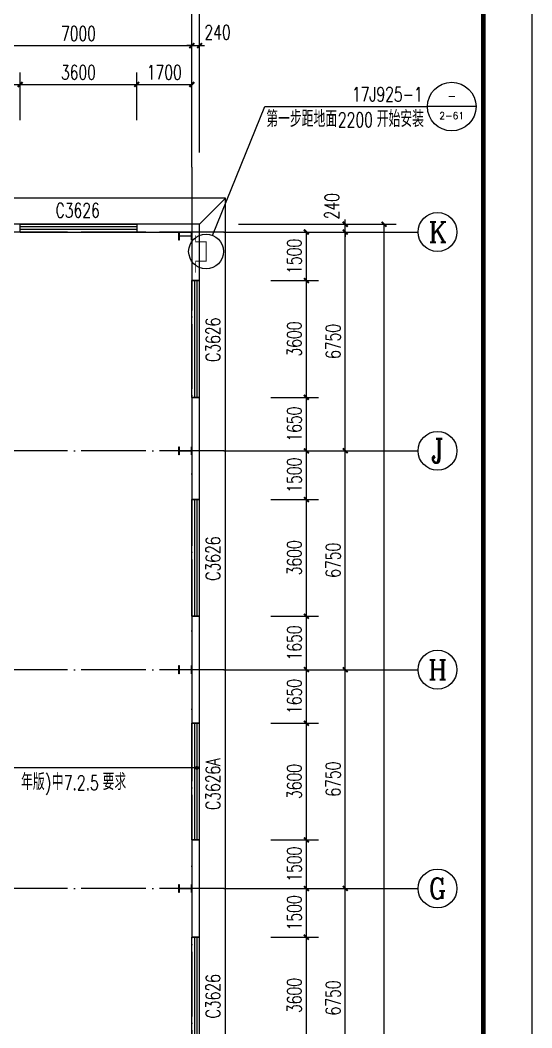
# Model space of a CAD drawing. Extents: x 1840316 to 2045362, y 17308253 to 17931430.
# Drawn here: x 2029562 to 2045362, y 17791151 to 17822234 of the extents above; entities that cross this region are included whole.
import ezdxf
from ezdxf.enums import TextEntityAlignment as Align

# ---------------------------------------------------------------- set-up
doc = ezdxf.new("R2010")
doc.units = 0
doc.header["$LTSCALE"] = 1000
doc.header["$MEASUREMENT"] = 0
doc.linetypes.add('DOTE', pattern=[2.42, 2, -0.2, 0.02, -0.2])
doc.layers.get('Defpoints').update_dxf_attribs({"color": 250})
for name, color, linetype in [('AXIS_TEXT', 7, 'Continuous'), ('AXIS_内部', 151, 'Continuous'), ('AXIS_外部', 171, 'Continuous'), ('COLUMN', 2, 'Continuous'), ('DIM_IDEN', 171, 'Continuous'), ('DIM_LEAD', 145, 'Continuous'), ('DOTE', 1, 'DOTE'), ('GROUND', 150, 'Continuous'), ('PUB_TEXT', 7, 'Continuous'), ('TK', 4, 'Continuous'), ('WALL-PARAPET', 6, 'Continuous'), ('WINDOW', 140, 'Continuous'), ('WINDOW_TEXT', 7, 'Continuous')]:
    doc.layers.add(name, color=color, linetype=linetype)
doc.styles.add('_TCH_AXIS', font='COMPLEX', dxfattribs={"bigfont": 'GBCBIG'})
doc.styles.add('_TCH_DIM', font='SIMPLEX', dxfattribs={"bigfont": 'GBCBIG'})
doc.styles.add('_TCH_DIM_T3', font='SIMPLEX', dxfattribs={"width": 0.705882, "bigfont": 'GBCBIG'})
doc.styles.add('_TCH_LABEL', font='COMPLEX', dxfattribs={"bigfont": 'GBCBIG'})
doc.styles.add('_TCH_WINDOW', font='SIMPLEX', dxfattribs={"height": 3.5, "bigfont": 'GBCBIG'})
doc.styles.add('COMPLEX', font='COMPLEX')
doc.dimstyles.new('_TCH_ARCH&&150', dxfattribs={"dimtxt": 446.25, "dimasz": 150, "dimexe": 375, "dimexo": 450, "dimgap": 150, "dimtad": 1, "dimdec": 0, "dimzin": 0, "dimdsep": 46, "dimtxsty": '_TCH_DIM_T3', "dimblk": 'ARCHTICK', "dimcen": 0.09, "dimclrt": 7, "dimazin": 2, "dimtfac": 1, "dimtdec": 0, "dimtix": 1, "dimtmove": 2, "dimatfit": 3, "dimfxl": 0, "dimtolj": 1, "dimtzin": 0, "dimarcsym": 0})

# ---------------------------------------------------------------- blocks, each defined once
blk = doc.blocks.new('A$C3ACC4A1C')
at = {"layer": 'COLUMN'}
h = blk.add_hatch(color=256, dxfattribs=at)
h.paths.add_polyline_path([(125, 400), (0, 400), (0, 388), (120, 388), (120, 200), (125, 200)])
h.paths.add_polyline_path([(250, 400), (125, 400), (125, 200), (130, 200), (130, 388), (250, 388)])
h.paths.add_polyline_path([(250, 12), (130, 12), (130, 200), (125, 200), (125, 0), (250, 0)])
h.paths.add_polyline_path([(125, 200), (120, 200), (120, 12), (0, 12), (0, 0), (125, 0)])
blk.add_lwpolyline([(0, 0), (0, 12), (120, 12), (120, 388), (0, 388), (0, 400), (250, 400), (250, 388), (130, 388), (130, 12), (250, 12), (250, 0)], close=True, dxfattribs=at)
blk = doc.blocks.new('GeYuanFrame_67757216', base_point=(18.76, 4.34))
at = {"layer": 'TK'}
blk.add_line((43.76, 414.34), (676.76, 414.34), dxfattribs=at)
blk.add_lwpolyline([(18.76, 424.34), (686.76, 424.34), (686.76, 4.34), (18.76, 4.34), (18.76, 424.34)], dxfattribs=at)
at = {"layer": 'TK', "const_width": 1}
blk.add_lwpolyline([(676.76, 414.34), (43.76, 414.34), (43.76, 14.34), (676.76, 14.34)], close=True, dxfattribs=at)
blk = doc.blocks.new('_ArchTick')
at = {"color": 0, "linetype": 'ByBlock', "const_width": 0.4}
blk.add_lwpolyline([(-0.5, -0.5), (0.5, 0.5)], dxfattribs=at)
blk = doc.blocks.new('*D113')
at = {"layer": 'AXIS_内部', "color": 0, "lineweight": -2}
for p, q in [((2033162, 17819149), (2033162, 17820624)), ((2034862, 17819149), (2034862, 17820624)), ((2033162, 17820249), (2034862, 17820249))]:
    blk.add_line(p, q, dxfattribs=at)
at = {"layer": 'Defpoints', "color": 0}
for p in [(2034862, 17820249), (2033162, 17818699), (2034862, 17818699)]:
    blk.add_point(p, dxfattribs=at)
at = {"layer": 'AXIS_内部', "color": 0, "lineweight": -2, "xscale": 150, "yscale": 150, "zscale": 150, "rotation": 180}
blk.add_blockref('_ArchTick', (2033162, 17820249), dxfattribs=at)
at = {"layer": 'AXIS_内部', "color": 0, "lineweight": -2, "xscale": 150, "yscale": 150, "zscale": 150}
blk.add_blockref('_ArchTick', (2034862, 17820249), dxfattribs=at)
at = {"layer": 'AXIS_内部', "color": 7, "insert": (2034012, 17820622), "char_height": 446.2, "attachment_point": 5, "style": '_TCH_DIM_T3'}
blk.add_mtext('\\A1;1700', dxfattribs=at)
blk = doc.blocks.new('*D114')
at = {"layer": 'AXIS_内部', "color": 0, "lineweight": -2}
for p, q in [((2029562, 17819149), (2029562, 17820624)), ((2033162, 17819149), (2033162, 17820624)), ((2029562, 17820249), (2033162, 17820249))]:
    blk.add_line(p, q, dxfattribs=at)
at = {"layer": 'Defpoints', "color": 0}
for p in [(2033162, 17820249), (2029562, 17818699), (2033162, 17818699)]:
    blk.add_point(p, dxfattribs=at)
at = {"layer": 'AXIS_内部', "color": 0, "lineweight": -2, "xscale": 150, "yscale": 150, "zscale": 150, "rotation": 180}
blk.add_blockref('_ArchTick', (2029562, 17820249), dxfattribs=at)
at = {"layer": 'AXIS_内部', "color": 0, "lineweight": -2, "xscale": 150, "yscale": 150, "zscale": 150}
blk.add_blockref('_ArchTick', (2033162, 17820249), dxfattribs=at)
at = {"layer": 'AXIS_内部', "color": 7, "insert": (2031362, 17820622), "char_height": 446.2, "attachment_point": 5, "style": '_TCH_DIM_T3'}
blk.add_mtext('\\A1;3600', dxfattribs=at)
blk = doc.blocks.new('*D115')
at = {"layer": 'AXIS_内部', "color": 0, "lineweight": -2}
for p, q in [((2027862, 17819149), (2027862, 17820624)), ((2029562, 17819149), (2029562, 17820624)), ((2027862, 17820249), (2029562, 17820249))]:
    blk.add_line(p, q, dxfattribs=at)
at = {"layer": 'Defpoints', "color": 0}
for p in [(2029562, 17820249), (2027862, 17818699), (2029562, 17818699)]:
    blk.add_point(p, dxfattribs=at)
at = {"layer": 'AXIS_内部', "color": 0, "lineweight": -2, "xscale": 150, "yscale": 150, "zscale": 150, "rotation": 180}
blk.add_blockref('_ArchTick', (2027862, 17820249), dxfattribs=at)
at = {"layer": 'AXIS_内部', "color": 0, "lineweight": -2, "xscale": 150, "yscale": 150, "zscale": 150}
blk.add_blockref('_ArchTick', (2029562, 17820249), dxfattribs=at)
at = {"layer": 'AXIS_内部', "color": 7, "insert": (2028712, 17820622), "char_height": 446.2, "attachment_point": 5, "style": '_TCH_DIM_T3'}
blk.add_mtext('\\A1;1700', dxfattribs=at)
blk = doc.blocks.new('*D153')
at = {"layer": 'AXIS_内部', "color": 0, "lineweight": -2}
for p, q in [((2037300, 17793949), (2038775, 17793949)), ((2038400, 17790349), (2038400, 17793949)), ((2037300, 17790349), (2038775, 17790349))]:
    blk.add_line(p, q, dxfattribs=at)
at = {"layer": 'Defpoints', "color": 0}
for p in [(2036850, 17793949), (2038400, 17793949), (2036850, 17790349)]:
    blk.add_point(p, dxfattribs=at)
at = {"layer": 'AXIS_内部', "color": 0, "lineweight": -2, "xscale": 150, "yscale": 150, "zscale": 150}
for p, rotation in [((2038400, 17793949), 90), ((2038400, 17790349), 270)]:
    blk.add_blockref('_ArchTick', p, dxfattribs=dict(at, rotation=rotation))
at = {"layer": 'AXIS_内部', "color": 7, "insert": (2038026, 17792149), "char_height": 446.2, "attachment_point": 5, "rotation": 90, "style": '_TCH_DIM_T3'}
blk.add_mtext('\\A1;3600', dxfattribs=at)
blk = doc.blocks.new('*D154')
at = {"layer": 'AXIS_内部', "color": 0, "lineweight": -2}
for p, q in [((2037300, 17795449), (2038775, 17795449)), ((2038400, 17793949), (2038400, 17795449)), ((2037300, 17793949), (2038775, 17793949))]:
    blk.add_line(p, q, dxfattribs=at)
at = {"layer": 'Defpoints', "color": 0}
for p in [(2036850, 17795449), (2038400, 17795449), (2036850, 17793949)]:
    blk.add_point(p, dxfattribs=at)
at = {"layer": 'AXIS_内部', "color": 0, "lineweight": -2, "xscale": 150, "yscale": 150, "zscale": 150}
for p, rotation in [((2038400, 17795449), 90), ((2038400, 17793949), 270)]:
    blk.add_blockref('_ArchTick', p, dxfattribs=dict(at, rotation=rotation))
at = {"layer": 'AXIS_内部', "color": 7, "insert": (2038026, 17794699), "char_height": 446.2, "attachment_point": 5, "rotation": 90, "style": '_TCH_DIM_T3'}
blk.add_mtext('\\A1;1500', dxfattribs=at)
blk = doc.blocks.new('*D155')
at = {"layer": 'AXIS_内部', "color": 0, "lineweight": -2}
for p, q in [((2037300, 17796949), (2038775, 17796949)), ((2038400, 17795449), (2038400, 17796949)), ((2037300, 17795449), (2038775, 17795449))]:
    blk.add_line(p, q, dxfattribs=at)
at = {"layer": 'Defpoints', "color": 0}
for p in [(2036850, 17796949), (2038400, 17796949), (2036850, 17795449)]:
    blk.add_point(p, dxfattribs=at)
at = {"layer": 'AXIS_内部', "color": 0, "lineweight": -2, "xscale": 150, "yscale": 150, "zscale": 150}
for p, rotation in [((2038400, 17796949), 90), ((2038400, 17795449), 270)]:
    blk.add_blockref('_ArchTick', p, dxfattribs=dict(at, rotation=rotation))
at = {"layer": 'AXIS_内部', "color": 7, "insert": (2038026, 17796199), "char_height": 446.2, "attachment_point": 5, "rotation": 90, "style": '_TCH_DIM_T3'}
blk.add_mtext('\\A1;1500', dxfattribs=at)
blk = doc.blocks.new('*D156')
at = {"layer": 'AXIS_内部', "color": 0, "lineweight": -2}
for p, q in [((2037300, 17800549), (2038775, 17800549)), ((2038400, 17796949), (2038400, 17800549)), ((2037300, 17796949), (2038775, 17796949))]:
    blk.add_line(p, q, dxfattribs=at)
at = {"layer": 'Defpoints', "color": 0}
for p in [(2036850, 17800549), (2038400, 17800549), (2036850, 17796949)]:
    blk.add_point(p, dxfattribs=at)
at = {"layer": 'AXIS_内部', "color": 0, "lineweight": -2, "xscale": 150, "yscale": 150, "zscale": 150}
for p, rotation in [((2038400, 17800549), 90), ((2038400, 17796949), 270)]:
    blk.add_blockref('_ArchTick', p, dxfattribs=dict(at, rotation=rotation))
at = {"layer": 'AXIS_内部', "color": 7, "insert": (2038026, 17798749), "char_height": 446.2, "attachment_point": 5, "rotation": 90, "style": '_TCH_DIM_T3'}
blk.add_mtext('\\A1;3600', dxfattribs=at)
blk = doc.blocks.new('*D157')
at = {"layer": 'AXIS_内部', "color": 0, "lineweight": -2}
for p, q in [((2037300, 17802199), (2038775, 17802199)), ((2038400, 17800549), (2038400, 17802199)), ((2037300, 17800549), (2038775, 17800549))]:
    blk.add_line(p, q, dxfattribs=at)
at = {"layer": 'Defpoints', "color": 0}
for p in [(2036850, 17802199), (2038400, 17802199), (2036850, 17800549)]:
    blk.add_point(p, dxfattribs=at)
at = {"layer": 'AXIS_内部', "color": 0, "lineweight": -2, "xscale": 150, "yscale": 150, "zscale": 150}
for p, rotation in [((2038400, 17802199), 90), ((2038400, 17800549), 270)]:
    blk.add_blockref('_ArchTick', p, dxfattribs=dict(at, rotation=rotation))
at = {"layer": 'AXIS_内部', "color": 7, "insert": (2038026, 17801374), "char_height": 446.2, "attachment_point": 5, "rotation": 90, "style": '_TCH_DIM_T3'}
blk.add_mtext('\\A1;1650', dxfattribs=at)
blk = doc.blocks.new('*D158')
at = {"layer": 'AXIS_内部', "color": 0, "lineweight": -2}
for p, q in [((2037300, 17803849), (2038775, 17803849)), ((2038400, 17802199), (2038400, 17803849)), ((2037300, 17802199), (2038775, 17802199))]:
    blk.add_line(p, q, dxfattribs=at)
at = {"layer": 'Defpoints', "color": 0}
for p in [(2036850, 17803849), (2038400, 17803849), (2036850, 17802199)]:
    blk.add_point(p, dxfattribs=at)
at = {"layer": 'AXIS_内部', "color": 0, "lineweight": -2, "xscale": 150, "yscale": 150, "zscale": 150}
for p, rotation in [((2038400, 17803849), 90), ((2038400, 17802199), 270)]:
    blk.add_blockref('_ArchTick', p, dxfattribs=dict(at, rotation=rotation))
at = {"layer": 'AXIS_内部', "color": 7, "insert": (2038026, 17803024), "char_height": 446.2, "attachment_point": 5, "rotation": 90, "style": '_TCH_DIM_T3'}
blk.add_mtext('\\A1;1650', dxfattribs=at)
blk = doc.blocks.new('*D159')
at = {"layer": 'AXIS_内部', "color": 0, "lineweight": -2}
for p, q in [((2037300, 17807449), (2038775, 17807449)), ((2038400, 17803849), (2038400, 17807449)), ((2037300, 17803849), (2038775, 17803849))]:
    blk.add_line(p, q, dxfattribs=at)
at = {"layer": 'Defpoints', "color": 0}
for p in [(2036850, 17807449), (2038400, 17807449), (2036850, 17803849)]:
    blk.add_point(p, dxfattribs=at)
at = {"layer": 'AXIS_内部', "color": 0, "lineweight": -2, "xscale": 150, "yscale": 150, "zscale": 150}
for p, rotation in [((2038400, 17807449), 90), ((2038400, 17803849), 270)]:
    blk.add_blockref('_ArchTick', p, dxfattribs=dict(at, rotation=rotation))
at = {"layer": 'AXIS_内部', "color": 7, "insert": (2038026, 17805649), "char_height": 446.2, "attachment_point": 5, "rotation": 90, "style": '_TCH_DIM_T3'}
blk.add_mtext('\\A1;3600', dxfattribs=at)
blk = doc.blocks.new('*D160')
at = {"layer": 'AXIS_内部', "color": 0, "lineweight": -2}
for p, q in [((2037300, 17808949), (2038775, 17808949)), ((2038400, 17807449), (2038400, 17808949)), ((2037300, 17807449), (2038775, 17807449))]:
    blk.add_line(p, q, dxfattribs=at)
at = {"layer": 'Defpoints', "color": 0}
for p in [(2036850, 17808949), (2038400, 17808949), (2036850, 17807449)]:
    blk.add_point(p, dxfattribs=at)
at = {"layer": 'AXIS_内部', "color": 0, "lineweight": -2, "xscale": 150, "yscale": 150, "zscale": 150}
for p, rotation in [((2038400, 17808949), 90), ((2038400, 17807449), 270)]:
    blk.add_blockref('_ArchTick', p, dxfattribs=dict(at, rotation=rotation))
at = {"layer": 'AXIS_内部', "color": 7, "insert": (2038026, 17808199), "char_height": 446.2, "attachment_point": 5, "rotation": 90, "style": '_TCH_DIM_T3'}
blk.add_mtext('\\A1;1500', dxfattribs=at)
blk = doc.blocks.new('*D161')
at = {"layer": 'AXIS_内部', "color": 0, "lineweight": -2}
for p, q in [((2037300, 17810599), (2038775, 17810599)), ((2038400, 17808949), (2038400, 17810599)), ((2037300, 17808949), (2038775, 17808949))]:
    blk.add_line(p, q, dxfattribs=at)
at = {"layer": 'Defpoints', "color": 0}
for p in [(2036850, 17810599), (2038400, 17810599), (2036850, 17808949)]:
    blk.add_point(p, dxfattribs=at)
at = {"layer": 'AXIS_内部', "color": 0, "lineweight": -2, "xscale": 150, "yscale": 150, "zscale": 150}
for p, rotation in [((2038400, 17810599), 90), ((2038400, 17808949), 270)]:
    blk.add_blockref('_ArchTick', p, dxfattribs=dict(at, rotation=rotation))
at = {"layer": 'AXIS_内部', "color": 7, "insert": (2038026, 17809774), "char_height": 446.2, "attachment_point": 5, "rotation": 90, "style": '_TCH_DIM_T3'}
blk.add_mtext('\\A1;1650', dxfattribs=at)
blk = doc.blocks.new('*D162')
at = {"layer": 'AXIS_内部', "color": 0, "lineweight": -2}
for p, q in [((2037300, 17814199), (2038775, 17814199)), ((2038400, 17810599), (2038400, 17814199)), ((2037300, 17810599), (2038775, 17810599))]:
    blk.add_line(p, q, dxfattribs=at)
at = {"layer": 'Defpoints', "color": 0}
for p in [(2036850, 17814199), (2038400, 17814199), (2036850, 17810599)]:
    blk.add_point(p, dxfattribs=at)
at = {"layer": 'AXIS_内部', "color": 0, "lineweight": -2, "xscale": 150, "yscale": 150, "zscale": 150}
for p, rotation in [((2038400, 17814199), 90), ((2038400, 17810599), 270)]:
    blk.add_blockref('_ArchTick', p, dxfattribs=dict(at, rotation=rotation))
at = {"layer": 'AXIS_内部', "color": 7, "insert": (2038026, 17812399), "char_height": 446.2, "attachment_point": 5, "rotation": 90, "style": '_TCH_DIM_T3'}
blk.add_mtext('\\A1;3600', dxfattribs=at)
blk = doc.blocks.new('*D163')
at = {"layer": 'AXIS_内部', "color": 0, "lineweight": -2}
for p, q in [((2037300, 17815699), (2038775, 17815699)), ((2038400, 17814199), (2038400, 17815699)), ((2037300, 17814199), (2038775, 17814199))]:
    blk.add_line(p, q, dxfattribs=at)
at = {"layer": 'Defpoints', "color": 0}
for p in [(2036850, 17815699), (2038400, 17815699), (2036850, 17814199)]:
    blk.add_point(p, dxfattribs=at)
at = {"layer": 'AXIS_内部', "color": 0, "lineweight": -2, "xscale": 150, "yscale": 150, "zscale": 150}
for p, rotation in [((2038400, 17815699), 90), ((2038400, 17814199), 270)]:
    blk.add_blockref('_ArchTick', p, dxfattribs=dict(at, rotation=rotation))
at = {"layer": 'AXIS_内部', "color": 7, "insert": (2038026, 17814949), "char_height": 446.2, "attachment_point": 5, "rotation": 90, "style": '_TCH_DIM_T3'}
blk.add_mtext('\\A1;1500', dxfattribs=at)
blk = doc.blocks.new('*D343')
at = {"layer": 'AXIS_外部', "color": 0, "lineweight": -2}
for p, q in [((2036300, 17795449), (2039975, 17795449)), ((2039600, 17788699), (2039600, 17795449)), ((2036300, 17788699), (2039975, 17788699))]:
    blk.add_line(p, q, dxfattribs=at)
at = {"layer": 'Defpoints', "color": 0}
for p in [(2035850, 17795449), (2039600, 17795449), (2035850, 17788699)]:
    blk.add_point(p, dxfattribs=at)
at = {"layer": 'AXIS_外部', "color": 0, "lineweight": -2, "xscale": 150, "yscale": 150, "zscale": 150}
for p, rotation in [((2039600, 17795449), 90), ((2039600, 17788699), 270)]:
    blk.add_blockref('_ArchTick', p, dxfattribs=dict(at, rotation=rotation))
at = {"layer": 'AXIS_外部', "color": 7, "insert": (2039226, 17792074), "char_height": 446.2, "attachment_point": 5, "rotation": 90, "style": '_TCH_DIM_T3'}
blk.add_mtext('\\A1;6750', dxfattribs=at)
blk = doc.blocks.new('*D344')
at = {"layer": 'AXIS_外部', "color": 0, "lineweight": -2}
for p, q in [((2036300, 17802199), (2039975, 17802199)), ((2039600, 17795449), (2039600, 17802199)), ((2036300, 17795449), (2039975, 17795449))]:
    blk.add_line(p, q, dxfattribs=at)
at = {"layer": 'Defpoints', "color": 0}
for p in [(2035850, 17802199), (2039600, 17802199), (2035850, 17795449)]:
    blk.add_point(p, dxfattribs=at)
at = {"layer": 'AXIS_外部', "color": 0, "lineweight": -2, "xscale": 150, "yscale": 150, "zscale": 150}
for p, rotation in [((2039600, 17802199), 90), ((2039600, 17795449), 270)]:
    blk.add_blockref('_ArchTick', p, dxfattribs=dict(at, rotation=rotation))
at = {"layer": 'AXIS_外部', "color": 7, "insert": (2039226, 17798824), "char_height": 446.2, "attachment_point": 5, "rotation": 90, "style": '_TCH_DIM_T3'}
blk.add_mtext('\\A1;6750', dxfattribs=at)
blk = doc.blocks.new('*D345')
at = {"layer": 'AXIS_外部', "color": 0, "lineweight": -2}
for p, q in [((2036300, 17808949), (2039975, 17808949)), ((2039600, 17802199), (2039600, 17808949)), ((2036300, 17802199), (2039975, 17802199))]:
    blk.add_line(p, q, dxfattribs=at)
at = {"layer": 'Defpoints', "color": 0}
for p in [(2035850, 17808949), (2039600, 17808949), (2035850, 17802199)]:
    blk.add_point(p, dxfattribs=at)
at = {"layer": 'AXIS_外部', "color": 0, "lineweight": -2, "xscale": 150, "yscale": 150, "zscale": 150}
for p, rotation in [((2039600, 17808949), 90), ((2039600, 17802199), 270)]:
    blk.add_blockref('_ArchTick', p, dxfattribs=dict(at, rotation=rotation))
at = {"layer": 'AXIS_外部', "color": 7, "insert": (2039226, 17805574), "char_height": 446.2, "attachment_point": 5, "rotation": 90, "style": '_TCH_DIM_T3'}
blk.add_mtext('\\A1;6750', dxfattribs=at)
blk = doc.blocks.new('*D346')
at = {"layer": 'AXIS_外部', "color": 0, "lineweight": -2}
for p, q in [((2036300, 17815699), (2039975, 17815699)), ((2039600, 17808949), (2039600, 17815699)), ((2036300, 17808949), (2039975, 17808949))]:
    blk.add_line(p, q, dxfattribs=at)
at = {"layer": 'Defpoints', "color": 0}
for p in [(2035850, 17815699), (2039600, 17815699), (2035850, 17808949)]:
    blk.add_point(p, dxfattribs=at)
at = {"layer": 'AXIS_外部', "color": 0, "lineweight": -2, "xscale": 150, "yscale": 150, "zscale": 150}
for p, rotation in [((2039600, 17815699), 90), ((2039600, 17808949), 270)]:
    blk.add_blockref('_ArchTick', p, dxfattribs=dict(at, rotation=rotation))
at = {"layer": 'AXIS_外部', "color": 7, "insert": (2039226, 17812324), "char_height": 446.2, "attachment_point": 5, "rotation": 90, "style": '_TCH_DIM_T3'}
blk.add_mtext('\\A1;6750', dxfattribs=at)
blk = doc.blocks.new('*D347')
at = {"layer": 'AXIS_外部', "color": 0, "lineweight": -2}
for p, q in [((2036300, 17815939), (2039975, 17815939)), ((2039600, 17815939), (2039600, 17816089)), ((2039600, 17815699), (2039600, 17815939)), ((2036300, 17815699), (2039975, 17815699)), ((2039600, 17815699), (2039600, 17815549))]:
    blk.add_line(p, q, dxfattribs=at)
at = {"layer": 'Defpoints', "color": 0}
for p in [(2035850, 17815939), (2039600, 17815939), (2035850, 17815699)]:
    blk.add_point(p, dxfattribs=at)
at = {"layer": 'AXIS_外部', "color": 0, "lineweight": -2, "xscale": 150, "yscale": 150, "zscale": 150}
for p, rotation in [((2039600, 17815939), 270), ((2039600, 17815699), 90)]:
    blk.add_blockref('_ArchTick', p, dxfattribs=dict(at, rotation=rotation))
at = {"layer": 'AXIS_外部', "color": 7, "insert": (2039187, 17816494), "char_height": 446.2, "attachment_point": 5, "rotation": 90, "style": '_TCH_DIM_T3'}
blk.add_mtext('\\A1;240', dxfattribs=at)
blk = doc.blocks.new('*D348')
at = {"layer": 'AXIS_外部', "color": 0, "lineweight": -2}
for p, q in [((2036300, 17815939), (2041175, 17815939)), ((2040800, 17758099), (2040800, 17815939)), ((2036300, 17758099), (2041175, 17758099))]:
    blk.add_line(p, q, dxfattribs=at)
at = {"layer": 'Defpoints', "color": 0}
for p in [(2035850, 17815939), (2040800, 17815939), (2035850, 17758099)]:
    blk.add_point(p, dxfattribs=at)
at = {"layer": 'AXIS_外部', "color": 0, "lineweight": -2, "xscale": 150, "yscale": 150, "zscale": 150}
for p, rotation in [((2040800, 17815939), 90), ((2040800, 17758099), 270)]:
    blk.add_blockref('_ArchTick', p, dxfattribs=dict(at, rotation=rotation))
at = {"layer": 'AXIS_外部', "color": 7, "insert": (2040426, 17787019), "char_height": 446.2, "attachment_point": 5, "rotation": 90, "style": '_TCH_DIM_T3'}
blk.add_mtext('\\A1;57840', dxfattribs=at)
blk = doc.blocks.new('*D355')
at = {"layer": 'AXIS_外部', "color": 0, "lineweight": -2}
for p, q in [((2027862, 17818149), (2027862, 17821824)), ((2034862, 17818149), (2034862, 17821824)), ((2027862, 17821449), (2034862, 17821449))]:
    blk.add_line(p, q, dxfattribs=at)
at = {"layer": 'Defpoints', "color": 0}
for p in [(2034862, 17821449), (2027862, 17817699), (2034862, 17817699)]:
    blk.add_point(p, dxfattribs=at)
at = {"layer": 'AXIS_外部', "color": 0, "lineweight": -2, "xscale": 150, "yscale": 150, "zscale": 150, "rotation": 180}
blk.add_blockref('_ArchTick', (2027862, 17821449), dxfattribs=at)
at = {"layer": 'AXIS_外部', "color": 0, "lineweight": -2, "xscale": 150, "yscale": 150, "zscale": 150}
blk.add_blockref('_ArchTick', (2034862, 17821449), dxfattribs=at)
at = {"layer": 'AXIS_外部', "color": 7, "insert": (2031362, 17821822), "char_height": 446.2, "attachment_point": 5, "style": '_TCH_DIM_T3'}
blk.add_mtext('\\A1;7000', dxfattribs=at)
blk = doc.blocks.new('*D356')
at = {"layer": 'AXIS_外部', "color": 0, "lineweight": -2}
for p, q in [((2034862, 17818149), (2034862, 17821824)), ((2035102, 17818149), (2035102, 17821824)), ((2034862, 17821449), (2034712, 17821449)), ((2034862, 17821449), (2035102, 17821449)), ((2035102, 17821449), (2035252, 17821449))]:
    blk.add_line(p, q, dxfattribs=at)
at = {"layer": 'Defpoints', "color": 0}
for p in [(2035102, 17821449), (2034862, 17817699), (2035102, 17817699)]:
    blk.add_point(p, dxfattribs=at)
at = {"layer": 'AXIS_外部', "color": 0, "lineweight": -2, "xscale": 150, "yscale": 150, "zscale": 150}
blk.add_blockref('_ArchTick', (2034862, 17821449), dxfattribs=at)
at = {"layer": 'AXIS_外部', "color": 0, "lineweight": -2, "xscale": 150, "yscale": 150, "zscale": 150, "rotation": 180}
blk.add_blockref('_ArchTick', (2035102, 17821449), dxfattribs=at)
at = {"layer": 'AXIS_外部', "color": 7, "insert": (2035657, 17821861), "char_height": 446.2, "attachment_point": 5, "style": '_TCH_DIM_T3'}
blk.add_mtext('\\A1;240', dxfattribs=at)
blk = doc.blocks.new('*D357')
at = {"layer": 'AXIS_外部', "color": 0, "lineweight": -2}
for p, q in [((1992622, 17818149), (1992622, 17823024)), ((2035102, 17818149), (2035102, 17823024)), ((1992622, 17822649), (2035102, 17822649))]:
    blk.add_line(p, q, dxfattribs=at)
at = {"layer": 'Defpoints', "color": 0}
for p in [(2035102, 17822649), (1992622, 17817699), (2035102, 17817699)]:
    blk.add_point(p, dxfattribs=at)
at = {"layer": 'AXIS_外部', "color": 0, "lineweight": -2, "xscale": 150, "yscale": 150, "zscale": 150, "rotation": 180}
blk.add_blockref('_ArchTick', (1992622, 17822649), dxfattribs=at)
at = {"layer": 'AXIS_外部', "color": 0, "lineweight": -2, "xscale": 150, "yscale": 150, "zscale": 150}
blk.add_blockref('_ArchTick', (2035102, 17822649), dxfattribs=at)
at = {"layer": 'AXIS_外部', "color": 7, "insert": (2013862, 17823022), "char_height": 446.2, "attachment_point": 5, "style": '_TCH_DIM_T3'}
blk.add_mtext('\\A1;42480', dxfattribs=at)
blk = doc.blocks.new('$WINLIB2D$00000001')
for p, q in [((-0.5, 0.5), (0.5, 0.5)), ((-0.5, 0.5), (-0.5, -0.5)), ((0.5, -0.5), (0.5, 0.5)), ((0.5, 0.1667), (-0.5, 0.1667)), ((0.5, -0.1667), (-0.5, -0.1667)), ((-0.5, -0.5), (0.5, -0.5))]:
    blk.add_line(p, q)
blk = doc.blocks.new('_AXISO')
blk.add_circle((0, 0), 0.5)
at = {"layer": 'AXIS_TEXT', "style": 'COMPLEX', "width": 1.041667}
blk.add_attdef('A', text='', height=0.56, dxfattribs=at).set_placement((-0.25, -0.28), (0.25, -0.28), align=Align.FIT)

msp = doc.modelspace()

# ---------------------------------------------------------------- linework, layer by layer
at = {"const_width": 30}
msp.add_lwpolyline([(2034981.6, 17815598.7), (2034981.6, 17815398.7), (2035301.6, 17815398.7), (2035301.6, 17814798.7), (2034981.6, 17814798.7), (2034981.6, 17814448.7)], dxfattribs=at)
at = {"layer": 'AXIS_外部'}
for p, q in [((2034861.6, 17817698.7), (2034861.6, 17823698.7)), ((2035849.6, 17815698.7), (2041849.6, 17815698.7)), ((2035849.6, 17808948.7), (2041849.6, 17808948.7)), ((2035849.6, 17802198.7), (2041849.6, 17802198.7)), ((2035849.6, 17795448.7), (2041849.6, 17795448.7))]:
    msp.add_line(p, q, dxfattribs=at)
at = {"layer": 'DIM_IDEN'}
for p, q in [((2035503.3, 17815596.5), (2037112.8, 17819568)), ((2037112.8, 17819568), (2042137.7, 17819568)), ((2043637.7, 17819568), (2042137.7, 17819568))]:
    msp.add_line(p, q, dxfattribs=at)
for centre, radius in [((2042887.7, 17819568), 750), ((2035301.6, 17815098.7), 537.1)]:
    msp.add_circle(centre, radius, dxfattribs=at)
at = {"layer": 'DIM_LEAD'}
for p, q in [((2031668.1, 17799168.7), (2023009.7, 17799168.7)), ((2035021.6, 17799168.7), (2031668.1, 17799168.7))]:
    msp.add_line(p, q, dxfattribs=at)
at = {"layer": 'DIM_LEAD', "const_width": 60}
msp.add_lwpolyline([(2035051.6, 17799168.7, 1), (2034991.6, 17799168.7, 1)], format="xyb", close=True, dxfattribs=at)
at = {"layer": 'DOTE'}
for p, q in [((2034861.6, 17817698.7), (2034861.6, 17753265.1)), ((2035861.6, 17815698.7), (1991873.6, 17815698.7)), ((2035861.6, 17808948.7), (1991873.6, 17808948.7)), ((2035861.6, 17802198.7), (1991873.6, 17802198.7)), ((2035861.6, 17795448.7), (1991873.6, 17795448.7))]:
    msp.add_line(p, q, dxfattribs=at)
at = {"layer": 'GROUND'}
for p, q in [((2035901.6, 17816738.7), (2016361.6, 17816738.7)), ((2035101.6, 17815938.7), (2035901.6, 17816738.7)), ((2035901.6, 17767598.7), (2035901.6, 17816738.7)), ((2035101.6, 17815938.7), (2016361.6, 17815938.7)), ((2035101.6, 17767598.7), (2035101.6, 17815938.7))]:
    msp.add_line(p, q, dxfattribs=at)
at = {"layer": 'WALL-PARAPET'}
for p, q in [((2035101.6, 17815938.7), (2033161.6, 17815938.7)), ((2033161.6, 17815938.7), (2033161.6, 17815698.7)), ((2035101.6, 17814198.7), (2035101.6, 17815938.7)), ((2033161.6, 17815698.7), (2034861.6, 17815698.7)), ((2034861.6, 17815698.7), (2034861.6, 17814198.7)), ((2034861.6, 17814198.7), (2035101.6, 17814198.7)), ((2035101.6, 17810598.7), (2034861.6, 17810598.7)), ((2034861.6, 17810598.7), (2034861.6, 17807448.7)), ((2035101.6, 17807448.7), (2035101.6, 17810598.7)), ((2034861.6, 17807448.7), (2035101.6, 17807448.7)), ((2035101.6, 17803848.7), (2034861.6, 17803848.7)), ((2034861.6, 17803848.7), (2034861.6, 17800548.7)), ((2035101.6, 17800548.7), (2035101.6, 17803848.7)), ((2034861.6, 17800548.7), (2035101.6, 17800548.7)), ((2035101.6, 17796948.7), (2034861.6, 17796948.7)), ((2034861.6, 17796948.7), (2034861.6, 17793948.7)), ((2035101.6, 17793948.7), (2035101.6, 17796948.7)), ((2034861.6, 17793948.7), (2035101.6, 17793948.7))]:
    msp.add_line(p, q, dxfattribs=at)

# ---------------------------------------------------------------- block references
at = {"xscale": 150, "yscale": 150, "zscale": 150, "rotation": 270}
msp.add_blockref('GeYuanFrame_67757216', (1982361.6, 17831486), dxfattribs=at)
at = {"layer": 'AXIS_外部'}
ref = msp.add_blockref('_AXISO', (2042449.6, 17815698.7), dxfattribs=dict(at, xscale=1200, yscale=1200, zscale=1200))
ref.add_attrib('A', 'K', dxfattribs={"layer": 'AXIS_TEXT', "height": 622.9, "style": '_TCH_AXIS'}).set_placement((2042167.8, 17815387.2), (2042731.4, 17815387.2), align=Align.FIT)
ref = msp.add_blockref('_AXISO', (2042449.6, 17808948.7), dxfattribs=dict(at, xscale=1200, yscale=1200, zscale=1200))
ref.add_attrib('A', 'J', dxfattribs={"layer": 'AXIS_TEXT', "height": 744.1, "style": '_TCH_AXIS'}).set_placement((2042254.7, 17808576.6), (2042644.5, 17808576.6), align=Align.FIT)
ref = msp.add_blockref('_AXISO', (2042449.6, 17802198.7), dxfattribs=dict(at, xscale=1200, yscale=1200, zscale=1200))
ref.add_attrib('A', 'H', dxfattribs={"layer": 'AXIS_TEXT', "height": 608.3, "style": '_TCH_AXIS'}).set_placement((2042159.9, 17801894.6), (2042739.2, 17801894.6), align=Align.FIT)
ref = msp.add_blockref('_AXISO', (2042449.6, 17795448.7), dxfattribs=dict(at, xscale=1200, yscale=1200, zscale=1200))
ref.add_attrib('A', 'G', dxfattribs={"layer": 'AXIS_TEXT', "height": 637.8, "style": '_TCH_AXIS'}).set_placement((2042176.3, 17795129.8), (2042722.9, 17795129.8), align=Align.FIT)
at = {"layer": 'COLUMN', "rotation": 270}
for p in [(2034461.6, 17815698.7), (2034461.6, 17809073.7), (2034461.6, 17802323.7), (2034461.6, 17795573.7)]:
    msp.add_blockref('A$C3ACC4A1C', p, dxfattribs=at)
at = {"layer": 'WINDOW'}
ref = msp.add_blockref('$WINLIB2D$00000001', (2031361.6, 17815818.7), dxfattribs=dict(at, xscale=-3600.000000003725, yscale=240, zscale=-3600.000000003725, rotation=180))
ref.add_attrib('A', 'C3626', (2030656.6, 17816144.7), dxfattribs={"layer": 'WINDOW_TEXT', "height": 446.25, "style": '_TCH_WINDOW', "width": 0.705882})
ref = msp.add_blockref('$WINLIB2D$00000001', (2034981.6, 17812398.7), dxfattribs=dict(at, xscale=3600.000000003725, yscale=240, zscale=3600.000000003725, rotation=90.00000000000632))
ref.add_attrib('A', 'C3626', (2035737.2, 17811693.7), dxfattribs={"layer": 'WINDOW_TEXT', "height": 446.25, "rotation": 90, "style": '_TCH_WINDOW', "width": 0.705882})
ref = msp.add_blockref('$WINLIB2D$00000001', (2034981.6, 17805648.7), dxfattribs=dict(at, xscale=3600.000000003725, yscale=240, zscale=3600.000000003725, rotation=90.00000000000632))
ref.add_attrib('A', 'C3626', (2035737.2, 17804943.7), dxfattribs={"layer": 'WINDOW_TEXT', "height": 446.25, "rotation": 90, "style": '_TCH_WINDOW', "width": 0.705882})
ref = msp.add_blockref('$WINLIB2D$00000001', (2034981.6, 17798748.7), dxfattribs=dict(at, xscale=3600.000000003725, yscale=240, zscale=3600.000000003725, rotation=90.00000000000632))
ref.add_attrib('A', 'C3626A', (2035737.2, 17797871.2), dxfattribs={"layer": 'WINDOW_TEXT', "height": 446.25, "rotation": 90, "style": '_TCH_WINDOW', "width": 0.705882})
ref = msp.add_blockref('$WINLIB2D$00000001', (2034981.6, 17792148.7), dxfattribs=dict(at, xscale=3600.000000003725, yscale=240, zscale=3600.000000003725, rotation=90.00000000000632))
ref.add_attrib('A', 'C3626', (2035737.2, 17791443.7), dxfattribs={"layer": 'WINDOW_TEXT', "height": 446.25, "rotation": 90, "style": '_TCH_WINDOW', "width": 0.705882})

# ---------------------------------------------------------------- texts
at = {"layer": 'PUB_TEXT', "width": 0.705882}
for s, height, style, p in [('17J925-1', 446.25, '_TCH_LABEL', (2039805.2, 17819725.5)), ('2200', 446.25, '_TCH_LABEL', (2039372.8, 17818935.8)), (')', 446.2, '_TCH_DIM', (2030328.9, 17798486.2)), ('7.2.5', 446.25, '_TCH_DIM', (2030907.6, 17798486.2))]:
    msp.add_text(s, height=height, dxfattribs=dict(at, style=style)).set_placement(p)
at = {"layer": 'PUB_TEXT', "style": '_TCH_LABEL', "width": 0.777778}
msp.add_text('-', height=391.5, dxfattribs=at).set_placement((2042757.2, 17819706.8), (2043018.2, 17819706.8), align=Align.FIT)
at = {"layer": 'PUB_TEXT'}
for s, height, style, p in [('第一步距地面', 506.38, '_TCH_LABEL', (2037161.1, 17818935.8)), ('开始安装', 506.38, '_TCH_LABEL', (2040572.8, 17818935.8)), ('年版', 506.38, '_TCH_DIM', (2029591.7, 17798486.2)), ('中', 506.4, '_TCH_DIM', (2030538.9, 17798486.2)), ('要求', 506.38, '_TCH_DIM', (2032107.6, 17798486.2))]:
    msp.add_text(s, height=height, dxfattribs=dict(at, style=style)).set_placement(p)
at = {"layer": 'PUB_TEXT', "style": '_TCH_LABEL'}
msp.add_text('2-61', height=214.56, dxfattribs=at).set_placement((2042504.6, 17819181.4), (2043270.8, 17819181.4), align=Align.FIT)

# ---------------------------------------------------------------- dimensions: what is measured, and where the dimension line sits
at = {"layer": 'AXIS_内部'}
for p1, p2, distance, picture, middle in [((2027861.6, 17818698.7), (2029561.6, 17818698.7), 1550, '*D115', (2028711.6, 17820621.8)), ((2029561.6, 17818698.7), (2033161.6, 17818698.7), 1550, '*D114', (2031361.6, 17820621.8)), ((2033161.6, 17818698.7), (2034861.6, 17818698.7), 1550, '*D113', (2034011.6, 17820621.8)), ((2036849.6, 17814198.7), (2036849.6, 17815698.7), -1550, '*D163', (2038026.5, 17814948.7)), ((2036849.6, 17810598.7), (2036849.6, 17814198.7), -1550, '*D162', (2038026.5, 17812398.7)), ((2036849.6, 17808948.7), (2036849.6, 17810598.7), -1550, '*D161', (2038026.5, 17809773.7)), ((2036849.6, 17807448.7), (2036849.6, 17808948.7), -1550, '*D160', (2038026.5, 17808198.7)), ((2036849.6, 17803848.7), (2036849.6, 17807448.7), -1550, '*D159', (2038026.5, 17805648.7)), ((2036849.6, 17802198.7), (2036849.6, 17803848.7), -1550, '*D158', (2038026.5, 17803023.7)), ((2036849.6, 17800548.7), (2036849.6, 17802198.7), -1550, '*D157', (2038026.5, 17801373.7)), ((2036849.6, 17796948.7), (2036849.6, 17800548.7), -1550, '*D156', (2038026.5, 17798748.7)), ((2036849.6, 17795448.7), (2036849.6, 17796948.7), -1550, '*D155', (2038026.5, 17796198.7)), ((2036849.6, 17793948.7), (2036849.6, 17795448.7), -1550, '*D154', (2038026.5, 17794698.7)), ((2036849.6, 17790348.7), (2036849.6, 17793948.7), -1550, '*D153', (2038026.5, 17792148.7))]:
    dim = msp.add_aligned_dim(p1=p1, p2=p2, distance=distance, dimstyle='_TCH_ARCH&&150', dxfattribs=at)
    dim.commit()
    dim.dimension.update_dxf_attribs({"geometry": picture, "text_midpoint": middle})
at = {"layer": 'AXIS_外部'}
for p1, p2, distance, picture, middle in [((1992621.6, 17817698.7), (2035101.6, 17817698.7), 4950, '*D357', (2013861.6, 17823021.8)), ((2027861.6, 17817698.7), (2034861.6, 17817698.7), 3750, '*D355', (2031361.6, 17821821.8)), ((2035849.6, 17758098.7), (2035849.6, 17815938.7), -4950, '*D348', (2040426.5, 17787018.7)), ((2035849.6, 17808948.7), (2035849.6, 17815698.7), -3750, '*D346', (2039226.5, 17812323.7)), ((2035849.6, 17802198.7), (2035849.6, 17808948.7), -3750, '*D345', (2039226.5, 17805573.7)), ((2035849.6, 17795448.7), (2035849.6, 17802198.7), -3750, '*D344', (2039226.5, 17798823.7)), ((2035849.6, 17788698.7), (2035849.6, 17795448.7), -3750, '*D343', (2039226.5, 17792073.7))]:
    dim = msp.add_aligned_dim(p1=p1, p2=p2, distance=distance, dimstyle='_TCH_ARCH&&150', dxfattribs=at)
    dim.commit()
    dim.dimension.update_dxf_attribs({"geometry": picture, "text_midpoint": middle})
for base, p1, p2, angle, picture, middle in [((2035101.6, 17821448.7), (2034861.6, 17817698.7), (2035101.6, 17817698.7), 0, '*D356', (2035656.6, 17821861.2)), ((2039599.6, 17815938.7), (2035849.6, 17815698.7), (2035849.6, 17815938.7), 90, '*D347', (2039187.1, 17816493.7))]:
    dim = msp.add_linear_dim(base=base, p1=p1, p2=p2, angle=angle, dimstyle='_TCH_ARCH&&150', dxfattribs=at)
    dim.commit()
    dim.dimension.update_dxf_attribs({"geometry": picture, "text_midpoint": middle, "dimtype": 129})

doc.saveas('drawing.dxf')
